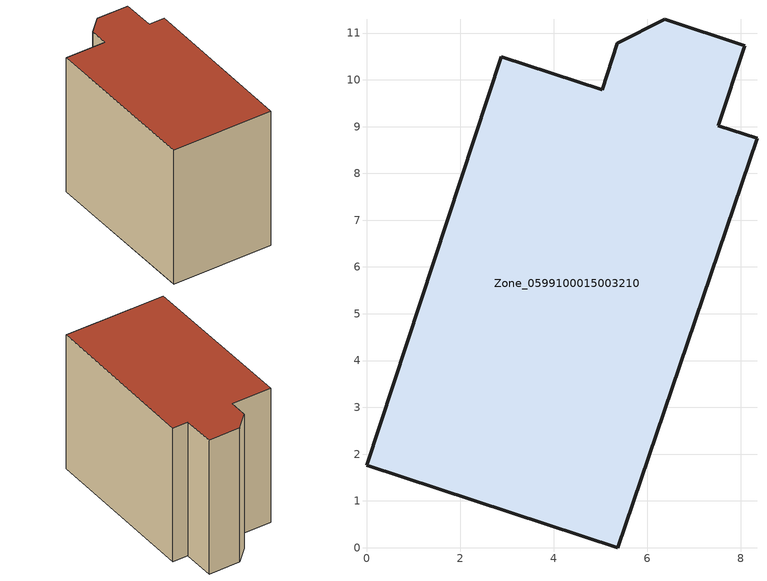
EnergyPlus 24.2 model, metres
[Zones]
Zone_0599100015003210
 floor ground (C_G): 5.37,0 0,1.76 2.88,10.5 5.03,9.79 5.36,10.79 6.37,11.29 8.08,10.73 7.52,9.02 8.35,8.75 z0.83
 wall outside (C_F): 7.52,9.02 8.08,10.73 6.37,11.29 5.36,10.79 5.03,9.79 2.88,10.5 0,1.76 5.37,0 8.35,8.75 7.52,9.02 z0.83:8.76
 roof outside (C_R): 5.37,0 8.35,8.75 7.52,9.02 8.08,10.73 6.37,11.29 5.36,10.79 5.03,9.79 2.88,10.5 0,1.76 z8.76
[BUILDING]
Pand.0599100015003210: North Axis=0; Terrain=City; Loads Convergence Tolerance Value=0.04; Temperature Convergence Tolerance Value=0.4; Solar Distribution=FullExterior; Maximum Number of Warmup Days=25; Minimum Number of Warmup Days=1
[Site:Location]
Rotterdam.The.Hague.AP_ZH_NLD Design_Conditions: Latitude=51.96; Longitude=4.45; Time Zone=1; Elevation=-4.5
[SITE:GROUNDTEMPERATURE:BUILDINGSURFACE]
18, 18, 18, 18, 18, 18, 18, 18, 18, 18, 18, 18
[MATERIAL] Thermal Absorptance=0.9; Solar Absorptance=0.7; Visible Absorptance=0.7
Name | Roughness | Thickness | Conductivity | Density | Specific Heat
G.TI.1965-1974 | MediumSmooth | 0.15 | 0.882353 | 540 | 1210
F.TI.1965-1974 | Rough | 0.3 | 0.697674 | 1920 | 840
R.TI.1965-1974 | MediumRough | 0.2 | 0.232558 | 1500 | 1000
[CONSTRUCTION]
C_G: G.TI.1965-1974
C_F: F.TI.1965-1974
C_R: R.TI.1965-1974
[ZONE]
Zone_0599100015003210: Type=1; Multiplier=1; Ceiling Height=Autocalculate; Volume=Autocalculate; Floor Area=autocalculate; Part of Total Floor Area=Yes
[ZONEINFILTRATION:DESIGNFLOWRATE]
Infil_Zone_0599100015003210: Zone or ZoneList or Space or SpaceList=Zone_0599100015003210; Schedule=AlwaysOn; Design Flow Rate Calculation Method=Flow/Area; Flow Rate per Floor Area=0.003; Constant Term Coefficient=1; Temperature Term Coefficient=0; Velocity Term Coefficient=0; Velocity Squared Term Coefficient=0
[HVACTEMPLATE:ZONE:IDEALLOADSAIRSYSTEM]
Zone_0599100015003210: Maximum Heating Supply Air Temperature=50; Minimum Cooling Supply Air Temperature=13; Maximum Heating Supply Air Humidity Ratio=0.0156; Minimum Cooling Supply Air Humidity Ratio=0.0077; Heating Limit=NoLimit; Cooling Limit=NoLimit; Dehumidification Control Type=ConstantSensibleHeatRatio; Cooling Sensible Heat Ratio=0.7; Dehumidification Setpoint=60; Humidification Control Type=None; Humidification Setpoint=30; Outdoor Air Method=None; Outdoor Air Flow Rate per Person=0.00944; Outdoor Air Flow Rate per Zone Floor Area=0; Outdoor Air Flow Rate per Zone=0; Demand Controlled Ventilation Type=None; Outdoor Air Economizer Type=NoEconomizer; Heat Recovery Type=None; Sensible Heat Recovery Effectiveness=0.7; Latent Heat Recovery Effectiveness=0.65
[ZONECONTROL:THERMOSTAT]
ThermostatControl_Zone_0599100015003210: Zone or ZoneList=Zone_0599100015003210; Control Type Schedule=DualSetpointControlType; Control 1=Thermostat_Zone_0599100015003210; Temperature Difference Between Cutout And Setpoint=0
[THERMOSTATSETPOINT:DUALSETPOINT]
Thermostat_Zone_0599100015003210: Heating Setpoint Temperature Schedule=HeatingSetpoint_Zone_0599100015003210; Cooling Setpoint Temperature Schedule=CoolingSetpoint_Zone_0599100015003210
[SCHEDULE:COMPACT]
HeatingSetpoint_Zone_0599100015003210: Through: 12/31, For: AllDays, Until: 24:00, 21
CoolingSetpoint_Zone_0599100015003210: Through: 12/31, For: AllDays, Until: 24:00, 24
DualSetpointControlType: Through: 12/31, For: AllDays, Until: 24:00, 4
AlwaysOn: Through: 12/31, For: AllDays, Until: 24:00, 1
